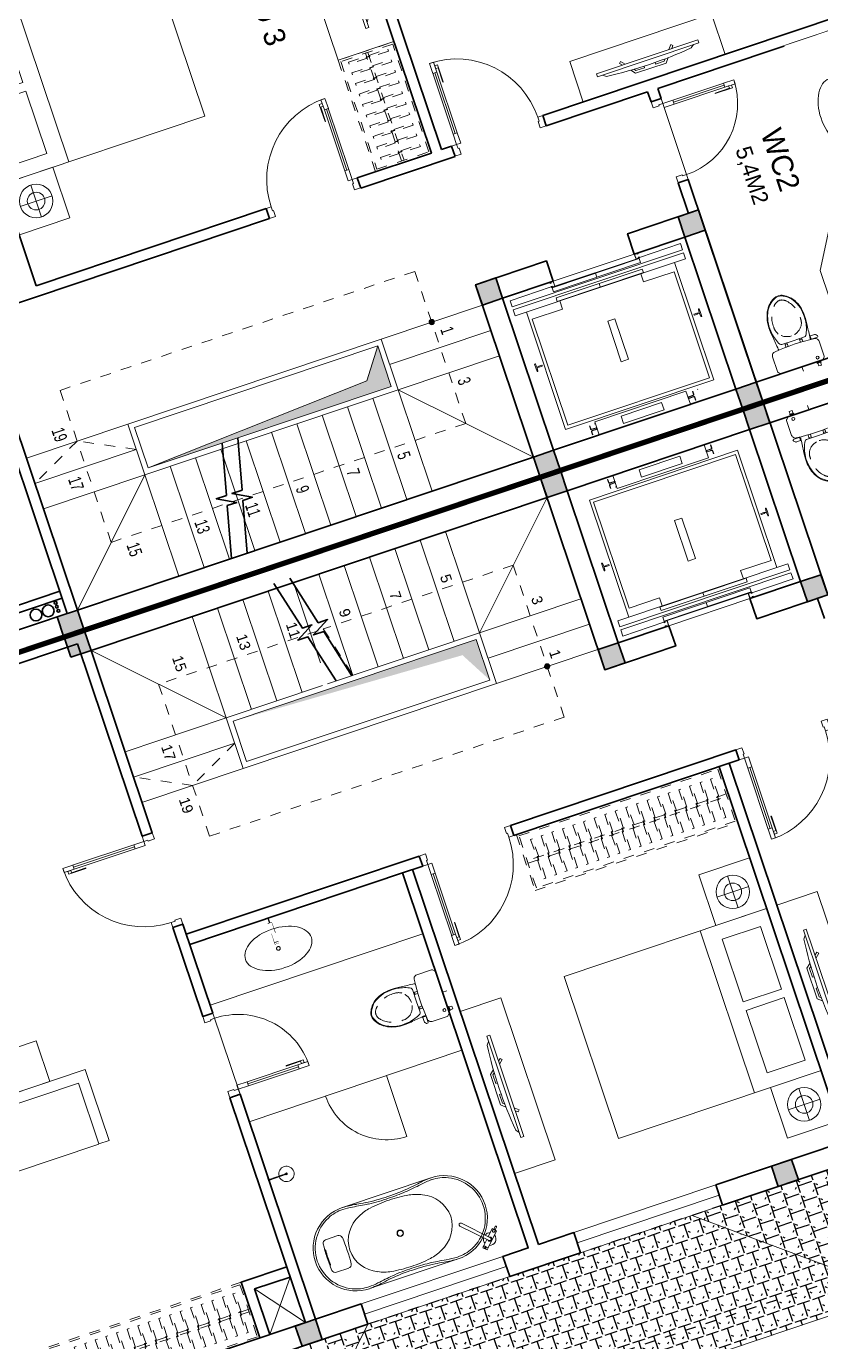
# Model space of a CAD drawing. Header units: metres. Extents: x 568332 to 569219, y 2065964 to 2066430.
# Drawn here: x 568486.09 to 568493.52, y 2066205.38 to 2066217.69 of the extents above; entities that cross this region are included whole.
import ezdxf

# ---------------------------------------------------------------- set-up
doc = ezdxf.new("R2010")
doc.units = ezdxf.units.M
for name, pattern in [('$AUDIT_BAD_LTYPE2', [0]), ('CENTER', [2, 1.25, -0.25, 0.25, -0.25]), ('HIDDEN', [0.375, 0.25, -0.125]), ('HIDDEN2', [0.1875, 0.125, -0.0625]), ('X-5M-G-MB PHONGNGU$0$HIDDEN2', [0.1875, 0.125, -0.0625]), ('xref-thap C (mb tang 32-2)$0$HIDDEN', [0.375, 0.25, -0.125])]:
    doc.linetypes.add(name, pattern=pattern)
doc.layers.get('0').update_dxf_attribs({"linetype": 'CONTINUOUS'})
doc.layers.get('DEFPOINTS').update_dxf_attribs({"linetype": 'CONTINUOUS'})
for name, color, linetype, lineweight in [('-CENTER', 143, 'CENTER', 13), ('-CONCRETE', 1, 'CONTINUOUS', 35), ('-DOOR', 137, 'CONTINUOUS', 9), ('-FURNITURE', 46, 'CONTINUOUS', 9), ('-HATCH', 8, 'CONTINUOUS', 5), ('-KH', 143, 'CONTINUOUS', 13), ('-LINE1', 7, 'CONTINUOUS', 18), ('-LINE2', 252, 'CONTINUOUS', 9), ('-TEXT', 7, 'CONTINUOUS', 15), ('-WALL', 4, 'CONTINUOUS', 35), ('TEXT25', 2, 'CONTINUOUS', 13)]:
    doc.layers.add(name, color=color, linetype=linetype, lineweight=lineweight)
doc.layers.add('-RANH GIOI LO DAT', color=12, linetype='CONTINUOUS')
doc.layers.add('13. NET HATCH', color=252, linetype='CONTINUOUS')
doc.styles.add('SVN_AVO_thuong', font='')
doc.styles.add('T1', font='', dxfattribs={"height": 200})
doc.styles.get('SVN_AVO_thuong').set_extended_font_data('SVN-Avo')
doc.styles.get('T1').set_extended_font_data('VNgeometric Light')

# ---------------------------------------------------------------- blocks, each defined once
blk = doc.blocks.new('*U250')
at = {"linetype": 'X-5M-G-MB PHONGNGU$0$HIDDEN2'}
for points in [[(0, 600), (0, 0), (1200, 0), (1200, 600)], [(1180, 580), (1180, 20), (20, 20), (20, 580)], [(1180, 287), (1180, 313), (20, 313), (20, 287)], [(114, 319), (109, 319), (109, 280), (114, 280)], [(228, 319), (223, 319), (223, 280), (228, 280)], [(342, 319), (337, 319), (337, 280), (342, 280)], [(456, 319), (451, 319), (451, 280), (456, 280)], [(570, 319), (565, 319), (565, 280), (570, 280)], [(684, 319), (679, 319), (679, 280), (684, 280)], [(798, 319), (793, 319), (793, 280), (798, 280)], [(912, 319), (907, 319), (907, 280), (912, 280)], [(1026, 319), (1021, 319), (1021, 280), (1026, 280)], [(1140, 319), (1135, 319), (1135, 280), (1140, 280)]]:
    blk.add_lwpolyline(points, close=True, dxfattribs=at)
for points in [[(122, 313), (122, 515), (100, 515), (100, 313)], [(236, 313), (236, 515), (214, 515), (214, 313)], [(350, 313), (350, 515), (328, 515), (328, 313)], [(464, 313), (464, 515), (442, 515), (442, 313)], [(578, 313), (578, 515), (556, 515), (556, 313)], [(692, 313), (692, 515), (670, 515), (670, 313)], [(806, 313), (806, 515), (784, 515), (784, 313)], [(920, 313), (920, 515), (898, 515), (898, 313)], [(1034, 313), (1034, 515), (1012, 515), (1012, 313)], [(1148, 313), (1148, 515), (1126, 515), (1126, 313)], [(100, 287), (100, 92), (122, 92), (122, 287)], [(214, 287), (214, 92), (236, 92), (236, 287)], [(328, 287), (328, 92), (350, 92), (350, 287)], [(442, 287), (442, 92), (464, 92), (464, 287)], [(556, 287), (556, 92), (578, 92), (578, 287)], [(670, 287), (670, 92), (692, 92), (692, 287)], [(784, 287), (784, 92), (806, 92), (806, 287)], [(898, 287), (898, 92), (920, 92), (920, 287)], [(1012, 287), (1012, 92), (1034, 92), (1034, 287)], [(1126, 287), (1126, 92), (1148, 92), (1148, 287)]]:
    blk.add_lwpolyline(points, dxfattribs=at)
blk = doc.blocks.new('A$C18091ED7')
for p, q in [((0, -42), (0, 0)), ((146, -27), (179, -27)), ((146, -27), (146, -30)), ((146, -30), (166, -30)), ((153, -37), (146, -30)), ((152, 0), (152, -27)), ((152, 0), (179, 0)), ((153, -37), (166, -37)), ((153, -40), (153, -37)), ((153, -40), (178, -40)), ((153, -40), (178, -40)), ((153, -40), (153, -42)), ((185, -30), (166, -30)), ((178, -37), (166, -37)), ((185, -30), (178, -37)), ((178, -37), (178, -40)), ((178, -40), (178, -42)), ((179, 0), (179, -27)), ((179, -27), (185, -27)), ((185, -27), (185, -30)), ((-83, -267), (-83, -300)), ((-83, -278), (-83, -288)), ((-61, -290), (-83, -290)), ((-63, -265), (-81, -265)), ((-61, -267), (-61, -300)), ((61, -267), (61, -300)), ((61, -290), (83, -290)), ((63, -265), (81, -265)), ((83, -267), (83, -300)), ((83, -278), (83, -288)), ((165, -262), (165, -290)), ((168, -260), (228, -260)), ((168, -292), (207, -292)), ((231, -274), (231, -262))]:
    blk.add_line(p, q)
for points in [[(230, -219, -0.137407), (225, -235), (222, -241, -0.236081), (198, -255, -0.051961), (-198, -255, -0.236081), (-222, -241), (-225, -235, -0.137407), (-230, -219), (-230, -72, -0.198912), (-226, -63), (-209, -46, -0.198912), (-200, -42), (0, -42), (200, -42, -0.198912), (209, -46), (226, -63, -0.198912), (230, -72)], [(144, -619, -0.212405), (26, -734, -0.027685), (-1, -739, -0.022279), (-26, -734, -0.212405), (-144, -619, -0.142796), (-167, -428, -0.093005), (-128, -309, -0.256439), (-111, -300), (0, -300), (111, -300, -0.256439), (128, -309, -0.093005), (167, -428, -0.142796)]]:
    blk.add_lwpolyline(points, format="xyb", close=True)
at = {"linetype": 'xref-thap C (mb tang 32-2)$0$HIDDEN', "ltscale": 100}
blk.add_lwpolyline([(61, -669, -0.199031), (0, -699, -0.199031), (-61, -669, -0.218924), (-132, -478, -0.153791), (-112, -404, -0.236701), (0, -348, -0.236701), (112, -404, -0.153791), (132, -478, -0.218924)], format="xyb", close=True, dxfattribs=at)
blk.add_circle((166, -78), 13.9)
for centre, radius, start, end in [((-81, -267), 1.98, 90, 180), ((-63, -267), 1.98, 0, 90), ((63, -267), 1.98, 90, 180), ((81, -267), 1.98, 0, 90), ((168, -262), 2.47, 90, 180), ((168, -290), 2.47, 180, 270), ((207, -277), 15.5, 270, 306.4659), ((168, -225), 80.1, 306.4659, 320.3123), ((228, -274), 2.47, 320.3123, 0)]:
    blk.add_arc(centre, radius, start, end)
for points in [[(-156, -259), (-157, -267), (-164, -328), (-169, -385), (-184, -528), (-136, -679), (-50, -735), (-20, -741), (0, -744)], [(156, -259), (157, -267), (164, -328), (169, -385), (184, -528), (136, -679), (50, -735), (20, -741), (0, -744)]]:
    blk.add_open_spline(points, degree=3, knots=[130.613938, 130.613938, 130.613938, 130.613938, 152.852109, 311.129351, 417.703951, 561.383393, 697.692632, 710.812262, 710.812262, 710.812262, 710.812262])
blk = doc.blocks.new('Sink_Cicle')
blk.add_lwpolyline([(17, -50), (-17, -50), (-18, -252), (17, -252)], close=True)
blk.add_circle((0, -300), 17.5)
at = {"layer": 'DEFPOINTS'}
blk.add_line((0, -100), (0, 0), dxfattribs=at)
blk.add_wipeout([(17, -50), (-17, -50), (-18, -252), (17, -252)])
at = {"layer": '-FURNITURE', "linetype": 'Continuous'}
blk.add_ellipse((0, -300), major_axis=(-325, 0), ratio=0.584615, dxfattribs=at)
blk.add_line((-18, -237), (17, -237))
blk = doc.blocks.new('*U18')
at = {"linetype": '$AUDIT_BAD_LTYPE2'}
for p, q in [((70, 100), (70, 600)), ((90, 600), (90, 100))]:
    blk.add_line(p, q, dxfattribs=at)
for points in [[(50, 600), (90, 600), (90, 700), (50, 700), (50, 600)], [(50, 603), (50, 100)], [(50, 100), (90, 100), (90, 0), (50, 0), (50, 100)]]:
    blk.add_lwpolyline(points)
for points in [[(118, 495), (118, 664), (90, 664), (90, 636), (113, 636), (113, 495)], [(0, 0), (50, 0), (50, -40), (60, -40), (60, -100), (0, -100)], [(800, 0), (750, 0), (750, -40), (740, -40), (740, -100), (800, -100)]]:
    blk.add_lwpolyline(points, close=True)
at = {"linetype": '$AUDIT_BAD_LTYPE2', "ltscale": 0.3}
blk.add_arc((50, 0), 700, 0, 90, dxfattribs=at)
blk = doc.blocks.new('X-5M-DH-2-CORE$0$A$C75E80C28')
at = {"layer": '-LINE2', "linetype": 'Continuous', "ltscale": 2}
for p, q in [((-557, -112), (-560, -112)), ((-510, -22), (-510, -51)), ((-507, -22), (-510, -22)), ((-510, -109), (-510, -79)), ((-507, -22), (-507, -51)), ((-507, -109), (-507, -79)), ((-456, -57), (-501, -57)), ((-456, -60), (-501, -60)), ((-456, -70), (-501, -70)), ((-456, -73), (-501, -73)), ((-453, -63), (-453, -67)), ((-450, -63), (-450, -67)), ((450, -63), (450, -67)), ((453, -63), (453, -67)), ((456, -57), (501, -57)), ((456, -60), (501, -60)), ((456, -70), (501, -70)), ((456, -73), (501, -73)), ((457, -112), (460, -112)), ((507, -22), (510, -22)), ((507, -22), (507, -51)), ((507, -109), (507, -79)), ((510, -22), (510, -51)), ((510, -109), (510, -79)), ((-731, -149), (731, -149)), ((-731, -1305), (-731, -149)), ((-700, -179), (700, -179)), ((-700, -1225), (-700, -179)), ((700, -1225), (700, -179)), ((731, -1305), (731, -149)), ((-700, -1225), (-400, -1225)), ((-400, -1305), (-400, -1225)), ((700, -1225), (400, -1225)), ((400, -1305), (400, -1225)), ((840, -1305), (-840, -1305)), ((-840, -1365), (-840, -1305)), ((425, -1309), (-425, -1309)), ((-425, -1343), (-425, -1309)), ((425, -1343), (-425, -1343)), ((0, -1309), (0, -1343)), ((425, -1343), (425, -1309)), ((840, -1365), (840, -1305)), ((840, -1365), (-840, -1365)), ((840, -1395), (-840, -1395)), ((-840, -1395), (-840, -1455)), ((-840, -1455), (-435, -1455)), ((-435, -1450), (-435, -1460)), ((-435, -1450), (-400, -1450)), ((-435, -1460), (-425, -1460)), ((-433, -1452), (-433, -1458)), ((-433, -1452), (-402, -1452)), ((-433, -1458), (-425, -1458)), ((430, -1406), (-430, -1406)), ((-430, -1406), (-430, -1446)), ((430, -1446), (-430, -1446)), ((-425, -1458), (-425, -1460)), ((-402, -1452), (-402, -1498)), ((400, -1450), (-400, -1450)), ((-400, -1450), (-400, -1500)), ((0, -1406), (0, -1446)), ((400, -1450), (400, -1500)), ((435, -1450), (400, -1450)), ((402, -1452), (402, -1498)), ((433, -1452), (402, -1452)), ((433, -1458), (425, -1458)), ((425, -1458), (425, -1460)), ((435, -1460), (425, -1460)), ((430, -1406), (430, -1446)), ((433, -1452), (433, -1458)), ((435, -1450), (435, -1460)), ((840, -1455), (435, -1455)), ((840, -1395), (840, -1455)), ((-435, -1490), (-435, -1500)), ((-435, -1490), (-425, -1490)), ((-435, -1500), (-400, -1500)), ((-433, -1492), (-433, -1498)), ((-433, -1492), (-425, -1492)), ((-433, -1498), (-402, -1498)), ((-425, -1490), (-425, -1492)), ((435, -1500), (400, -1500)), ((433, -1498), (402, -1498)), ((425, -1490), (425, -1492)), ((435, -1490), (425, -1490)), ((433, -1492), (425, -1492)), ((433, -1492), (433, -1498)), ((435, -1490), (435, -1500))]:
    blk.add_line(p, q, dxfattribs=at)
for points in [[(-450, 0), (-450, -130), (450, -130), (450, 0)], [(-200, -29), (200, -29), (200, -101), (-200, -101)], [(-36, -584), (36, -584), (36, -984), (-36, -984)]]:
    blk.add_lwpolyline(points, close=True, dxfattribs=at)
for points in [[(-780, -789), (-751, -789, 0.414214), (-750, -788), (-750, -784), (-750, -780, 0.414214), (-751, -779), (-780, -779, -0.256978), (-784, -782), (-798, -782, -0.414214), (-801, -779), (-804, -749, 0.414214), (-807, -746), (-812, -746), (-812, -784), (-812, -821), (-807, -821, 0.414214), (-804, -818), (-801, -789, -0.414214), (-798, -786), (-784, -786, -0.256978), (-780, -789)], [(780, -789), (751, -789, -0.414214), (750, -788), (750, -784), (750, -780, -0.414214), (751, -779), (780, -779, 0.256978), (784, -782), (798, -782, 0.414214), (801, -779), (804, -749, -0.414214), (807, -746), (812, -746), (812, -784), (812, -821), (807, -821, -0.414214), (804, -818), (801, -789, 0.414214), (798, -786), (784, -786, 0.256978), (780, -789)]]:
    blk.add_lwpolyline(points, format="xyb", dxfattribs=at)
for centre, radius, start, end in [((-501, -51), 9.4, 180, 270), ((-501, -79), 9.4, 90, 180), ((-501, -51), 6.2, 180, 270), ((-501, -79), 6.2, 90, 180), ((-456, -63), 6.2, 0, 90), ((-456, -63), 3, 0, 90), ((-456, -67), 6.2, 270, 0), ((-456, -67), 3, 270, 0), ((456, -63), 6.2, 90, 180), ((456, -67), 6.2, 180, 270), ((456, -63), 3, 90, 180), ((456, -67), 3, 180, 270), ((501, -51), 6.2, 270, 0), ((501, -51), 9.4, 270, 0), ((501, -79), 9.4, 0, 90), ((501, -79), 6.2, 0, 90)]:
    blk.add_arc(centre, radius, start, end, dxfattribs=at)
blk = doc.blocks.new('A$C5C575821')
at = {"layer": '-CONCRETE'}
h = blk.add_hatch(color=256, dxfattribs=at)
h.dxf.hatch_style = 1
h.paths.add_polyline_path([(0, 200), (0, 0), (200, 0), (200, 200)])
blk.add_lwpolyline([(0, 0), (200, 0), (200, 200), (0, 200)], close=True, dxfattribs=at)
blk = doc.blocks.new('A$C3F71457E')
at = {"layer": '-CONCRETE'}
blk.add_lwpolyline([(0, -100), (0, 400), (-1500, 400), (-1500, -1400), (0, -1400), (0, -900), (200, -900), (200, -1600), (-1700, -1600), (-1700, 600), (200, 600), (200, -100), (0, -100)], dxfattribs=at)
at = {"layer": '-LINE1'}
blk.add_line((0, -900), (0, -100), dxfattribs=at)
at = {"layer": '-WALL'}
for p in [(-1700, 400), (0, 400), (-1700, -1600), (0, -1600)]:
    blk.add_blockref('A$C5C575821', p, dxfattribs=at)
at = {"color": 2, "rotation": 90}
blk.add_blockref('X-5M-DH-2-CORE$0$A$C75E80C28', (-1500, -500), dxfattribs=at)
blk = doc.blocks.new('*U149')
at = {"linetype": '$AUDIT_BAD_LTYPE2'}
for p, q in [((70, 100), (70, 700)), ((90, 700), (90, 100))]:
    blk.add_line(p, q, dxfattribs=at)
for points in [[(50, 700), (90, 700), (90, 800), (50, 800), (50, 700)], [(50, 703), (50, 100)], [(50, 100), (90, 100), (90, 0), (50, 0), (50, 100)]]:
    blk.add_lwpolyline(points)
for points in [[(118, 595), (118, 764), (90, 764), (90, 736), (113, 736), (113, 595)], [(0, 0), (50, 0), (50, -40), (60, -40), (60, -100), (0, -100)], [(900, 0), (850, 0), (850, -40), (840, -40), (840, -100), (900, -100)]]:
    blk.add_lwpolyline(points, close=True)
at = {"linetype": '$AUDIT_BAD_LTYPE2', "ltscale": 0.3}
blk.add_arc((50, 0), 800, 0, 90, dxfattribs=at)
blk = doc.blocks.new('XR.MB.LM123$0$tvi 1')
blk.add_lwpolyline([(29, 0), (29, -1000), (0, -1000), (0, 0)], close=True)
for points in [[(29, -50), (52, -81)], [(-24, -236), (-39, -252)], [(0, -256), (-24, -236)], [(0, -285), (-39, -252)], [(70, -315), (111, -350), (111, -650), (70, -685)], [(89, -446), (89, -360), (71, -345)], [(89, -446), (73, -446)], [(89, -554), (89, -640), (71, -655)], [(89, -554), (73, -554)], [(0, -715), (-39, -748)], [(-24, -764), (-39, -748)], [(0, -744), (-24, -764)], [(29, -950), (52, -919)]]:
    blk.add_lwpolyline(points)
blk.add_arc((-4025, -500), 4099, 354.1311, 5.8689)
blk = doc.blocks.new('G1600')
for p, q in [((137477, -212827), (139077, -212827)), ((137228, -213392), (137228, -213077)), ((139326, -213392), (139326, -213077)), ((137385, -213234), (137070, -213234)), ((139169, -213234), (139484, -213234))]:
    blk.add_line(p, q)
blk.add_lwpolyline([(137477, -213484), (137477, -211484), (139077, -211484), (139077, -213484), (137477, -213484)])
for points in [[(136977, -213484), (136977, -212984), (137477, -212984), (137477, -213484)], [(137617, -213375), (137617, -212999), (138235, -212999), (138235, -213375)], [(138937, -213375), (138937, -212999), (138320, -212999), (138320, -213375)], [(139577, -213484), (139577, -212984), (139077, -212984), (139077, -213484)]]:
    blk.add_lwpolyline(points, close=True)
for centre, radius in [((137228, -213234), 157), ((137228, -213234), 82.4), ((139326, -213234), 157), ((139326, -213234), 82.4)]:
    blk.add_circle(centre, radius)
blk = doc.blocks.new('M27-T3')
at = {"layer": '-HATCH', "true_color": 0x8c8896}
h = blk.add_hatch(color=252, dxfattribs=at)
h.dxf.hatch_style = 1
edge = h.paths.add_edge_path()
edge.add_arc((204005, -690672), 24.6, 0, 360)
h = blk.add_hatch(color=252, dxfattribs=at)
h.dxf.hatch_style = 1
h.paths.add_polyline_path([(204055, -691222), (204455, -691222), (204455, -693622), (204334, -691424)])
at = {"layer": '-CONCRETE'}
for centre, radius in [((205376, -694844, 0), 13), ((205414, -694844, 0), 13), ((205456, -694844, 0), 13), ((205425, -694934, 0), 55), ((205425, -695055, 0), 55)]:
    blk.add_circle(centre, radius, dxfattribs=at)
at = {"layer": '-FURNITURE'}
blk.add_lwpolyline([(204705, -687071), (205505, -687071), (205505, -686121), (204105, -686121), (204105, -686716)], dxfattribs=at)
for points in [[(202505, -688672), (202105, -688672), (202105, -687272), (202505, -687272)], [(201405, -690172), (201405, -690722), (200005, -690722), (200005, -690172)]]:
    blk.add_lwpolyline(points, close=True, dxfattribs=at)
at = {"layer": '-HATCH'}
blk.add_lwpolyline([(204055, -691222), (204455, -691222), (204455, -693622), (204334, -691424), (204055, -691222)], dxfattribs=at)
at = {"layer": '-KH', "linetype": 'HIDDEN2', "ltscale": 5}
blk.add_lwpolyline([(203505, -694172), (205005, -694172), (205005, -690672), (203505, -690672)], close=True, dxfattribs=at)
blk.add_lwpolyline([(204255, -693672), (204005, -694172), (204255, -694672)], dxfattribs=at)
at = {"layer": '-KH'}
blk.add_circle((204005, -690672), 24.6, dxfattribs=at)
at = {"layer": '-LINE1'}
for p, q in [((204005, -690172), (204005, -691172)), ((204255, -690172), (204255, -691172)), ((204505, -690172), (204505, -694672)), ((204505, -691172), (205505, -690172)), ((204005, -691172), (205505, -691172)), ((204505, -691422), (205505, -691422)), ((204505, -691672), (205505, -691672)), ((204505, -691922), (205505, -691922)), ((204505, -692172), (205505, -692172)), ((204505, -692422), (205505, -692422)), ((204505, -692672), (205505, -692672)), ((204505, -692922), (205505, -692922)), ((204505, -693172), (205505, -693172)), ((204505, -693422), (205505, -693422)), ((204005, -693672), (204005, -694672)), ((204005, -693672), (205505, -693672)), ((204255, -693672), (204255, -694672)), ((204505, -693672), (205505, -694672))]:
    blk.add_line(p, q, dxfattribs=at)
for points in [[(204005, -693672), (204505, -693672), (204505, -691172), (204005, -691172)], [(204055, -693622), (204455, -693622), (204455, -691222), (204055, -691222)]]:
    blk.add_lwpolyline(points, close=True, dxfattribs=at)
at = {"layer": '-LINE2'}
blk.add_line((202705, -687971), (203505, -687971), dxfattribs=at)
at = {"layer": '-RANH GIOI LO DAT', "linetype": 'HIDDEN', "ltscale": 10, "const_width": 50}
blk.add_lwpolyline([(196705, -683921), (196705, -701917), (205705, -702342), (205705, -683921)], close=True, dxfattribs=at)
at = {"layer": '-WALL'}
for p, q in [((205705, -685921), (205705, -699606)), ((202505, -686121), (202505, -689072)), ((202605, -686121), (202605, -687971)), ((205505, -686121), (205505, -687971)), ((202705, -687971), (202605, -687971)), ((202705, -687971), (202705, -688071)), ((203505, -687971), (203505, -688071)), ((205505, -687971), (203505, -687971)), ((202605, -688071), (202605, -689072)), ((202705, -688071), (202605, -688071)), ((203805, -688071), (203505, -688071)), ((202605, -689072), (202504, -689072)), ((202605, -689972), (202504, -689972)), ((202505, -689972), (202505, -690072)), ((202605, -689972), (202605, -690903)), ((202505, -690072), (198905, -690072)), ((202505, -690172), (198905, -690172)), ((202505, -690172), (202505, -690903)), ((205505, -690172), (205505, -694672)), ((202605, -690903), (202505, -690903)), ((202605, -691803), (202505, -691803)), ((202505, -691803), (202505, -694072)), ((202605, -691803), (202605, -694672)), ((198905, -694072), (202505, -694072)), ((203605, -694672), (205505, -694672)), ((203755, -694772), (205505, -694772)), ((205285, -695722), (205285, -694772)), ((205355, -695652), (205355, -694772)), ((205505, -694772), (205505, -699606))]:
    blk.add_line(p, q, dxfattribs=at)
for points in [[(204455, -692735), (204931, -692854), (204931, -692955), (205025, -692784), (205025, -692877), (205505, -692997)], [(204455, -692890), (204931, -693009), (204931, -693110), (205025, -692939), (205025, -693032), (205505, -693152)]]:
    blk.add_lwpolyline(points, dxfattribs=at)
at = {"layer": '-DOOR'}
blk.add_blockref('*U18', (202705, -687971), dxfattribs=at)
at = {"layer": '-DOOR', "rotation": 90.00000000000001}
blk.add_blockref('*U149', (202504, -689972), dxfattribs=at)
at = {"layer": '-DOOR', "xscale": -1, "rotation": 90}
blk.add_blockref('*U149', (202504, -690903), dxfattribs=at)
at = {"layer": '-FURNITURE', "xscale": -1, "rotation": 269.9963422654919}
blk.add_blockref('A$C18091ED7', (205547, -687521), dxfattribs=at)
at = {"layer": '-FURNITURE', "extrusion": (0, 0, -1)}
for p, rotation in [((-202294, -688472), 179.9963102775916), ((-201205, -690383), 89.99631027759172)]:
    blk.add_blockref('XR.MB.LM123$0$tvi 1', p, dxfattribs=dict(at, rotation=rotation))
at = {"layer": '-FURNITURE', "extrusion": (0, 0, -1), "xscale": 0.916666666665974, "yscale": 0.916666666665974, "zscale": -0.916666666665974}
blk.add_blockref('*U250', (-202505, -690722), dxfattribs=at)
at = {"layer": '-FURNITURE'}
blk.add_blockref('G1600', (62428, -480587), dxfattribs=at)
at = {"layer": '-WALL', "rotation": 180}
blk.add_blockref('A$C3F71457E', (204005, -689572), dxfattribs=at)
at = {"layer": '-WALL'}
for p in [(205505, -690172), (205505, -694872)]:
    blk.add_blockref('A$C5C575821', p, dxfattribs=at)
at = {"layer": 'DEFPOINTS', "style": 'T1', "width": 0.7}
for s, p in [('1', (204094, -690619)), ('3', (204594, -690619)), ('5', (205074, -691375)), ('7', (205074, -691875)), ('9', (205074, -692375)), ('11', (205074, -692875)), ('13', (205074, -693375)), ('15', (205074, -694045)), ('19', (203833, -694369)), ('17', (204316, -694367))]:
    blk.add_text(s, height=120, rotation=360, dxfattribs=at).set_placement(p)
at = {"layer": 'TEXT25'}
for s, height, style, p in [('WC2', 200, 'SVN_AVO_thuong', (203307, -687193)), ('5,4M2', 150, 'T1', (203379, -687466)), ('P. NGỦ 3', 200, 'SVN_AVO_thuong', (199939, -691317))]:
    blk.add_text(s, height=height, rotation=360, dxfattribs=dict(at, style=style)).set_placement(p)
blk.add_wipeout([(204105, -686121), (202605, -686121), (202605, -686721), (204105, -686716)]).dxf.layer = '-FURNITURE'
at = {"layer": '-FURNITURE'}
blk.add_lwpolyline([(204105, -686716), (204705, -687071)], dxfattribs=at)
at = {"layer": '-FURNITURE', "xscale": -1, "rotation": 359.9963422654919}
blk.add_blockref('Sink_Cicle', (203355, -686121), dxfattribs=at)
blk = doc.blocks.new('A$C8a974c9c')
for p, q in [((1750, 2957), (1750, 2643)), ((1593, 2800), (1908, 2800)), ((1343, 2500), (1343, 700)), ((1750, 243), (1750, 557)), ((1593, 400), (1908, 400))]:
    blk.add_line(p, q)
for points in [[(2000, 3100), (1500, 3100), (1500, 2500), (2000, 2500)], [(1891, 2360), (1514, 2360), (1514, 1643), (1891, 1643)], [(1891, 840), (1514, 840), (1514, 1558), (1891, 1558)], [(2000, 100), (1500, 100), (1500, 700), (2000, 700)]]:
    blk.add_lwpolyline(points, close=True)
blk.add_lwpolyline([(2000, 2500), (0, 2500), (0, 700), (2000, 700), (2000, 2500)])
for centre, radius in [((1750, 2800), 157), ((1750, 2800), 82.4), ((1750, 400), 157), ((1750, 400), 82.4)]:
    blk.add_circle(centre, radius)
blk = doc.blocks.new('A$C4D045CFB')
at = {"layer": '13. NET HATCH'}
h = blk.add_hatch(dxfattribs=at)
h.set_pattern_fill('MAIGO-12', color=256, scale=300, angle=180)
h.set_pattern_definition([(180, (-90, 1e-14), (-75, -150), [120, -30, 120, -30]), (270, (-75, -15), (75, -150), [135, -165]), (225, (-60, 7e-15), (-75, -150), [21.2132, -403.051]), (315, (-90, 1e-14), (75, -150), [21.2132, -403.051])])
h.paths.add_polyline_path([(1300, 6100), (1300, 5215), (1300, 5230), (1300, 4500), (0, 6100)])
h = blk.add_hatch(dxfattribs=at)
h.set_pattern_fill('MAIGO-12', color=256, scale=300, angle=270)
h.set_pattern_definition([(270, (-2e-14, -90), (150, -75), [120, -30, 120, -30]), (0, (15, -75), (150, 75), [135, -165]), (315, (-1e-14, -60), (150, -75), [21.2132, -403.051]), (45, (-2e-14, -90), (150, 75), [21.2132, -403.051])])
h.paths.add_polyline_path([(0, 6100), (1300, 4500), (1300, 1300), (0, 0)])
h = blk.add_hatch(dxfattribs=at)
h.set_pattern_fill('MAIGO-12', color=256, scale=300)
h.set_pattern_definition([(0, (90, 0), (75, 150), [120, -30, 120, -30]), (90, (75, 15), (-75, 150), [135, -165]), (45, (60, 0), (75, 150), [21.213, -403.051]), (135, (90, 0), (-75, 150), [21.213, -403.051])])
h.paths.add_polyline_path([(1300, 1300), (1300, 0), (0, 0)])
at = {"layer": '-LINE1'}
for p, q in [((0, 0), (0, 6100)), ((0, 6100), (1300, 6100)), ((0, 6100), (1300, 4500)), ((0, 0), (1300, 1300)), ((1300, 0), (0, 0))]:
    blk.add_line(p, q, dxfattribs=at)
at = {"layer": 'DEFPOINTS', "linetype": 'HIDDEN', "ltscale": 5}
blk.add_lwpolyline([(1300, 300), (300, 300), (300, 5800), (1300, 5800)], close=True, dxfattribs=at)
blk = doc.blocks.new('*U168')
at = {"linetype": 'X-5M-G-MB PHONGNGU$0$HIDDEN2'}
for points in [[(0, 600), (0, 0), (2182, 0), (2182, 600)], [(2162, 580), (2162, 20), (20, 20), (20, 580)], [(2162, 287), (2162, 313), (20, 313), (20, 287)], [(114, 319), (109, 319), (109, 280), (114, 280)], [(228, 319), (223, 319), (223, 280), (228, 280)], [(342, 319), (337, 319), (337, 280), (342, 280)], [(456, 319), (451, 319), (451, 280), (456, 280)], [(570, 319), (565, 319), (565, 280), (570, 280)], [(684, 319), (679, 319), (679, 280), (684, 280)], [(798, 319), (793, 319), (793, 280), (798, 280)], [(912, 319), (907, 319), (907, 280), (912, 280)], [(1026, 319), (1021, 319), (1021, 280), (1026, 280)], [(1140, 319), (1135, 319), (1135, 280), (1140, 280)], [(1254, 319), (1249, 319), (1249, 280), (1254, 280)], [(1368, 319), (1363, 319), (1363, 280), (1368, 280)], [(1482, 319), (1477, 319), (1477, 280), (1482, 280)], [(1596, 319), (1591, 319), (1591, 280), (1596, 280)], [(1710, 319), (1705, 319), (1705, 280), (1710, 280)], [(1824, 319), (1819, 319), (1819, 280), (1824, 280)], [(1938, 319), (1933, 319), (1933, 280), (1938, 280)], [(2052, 319), (2047, 319), (2047, 280), (2052, 280)]]:
    blk.add_lwpolyline(points, close=True, dxfattribs=at)
for points in [[(122, 313), (122, 515), (100, 515), (100, 313)], [(236, 313), (236, 515), (214, 515), (214, 313)], [(350, 313), (350, 515), (328, 515), (328, 313)], [(464, 313), (464, 515), (442, 515), (442, 313)], [(578, 313), (578, 515), (556, 515), (556, 313)], [(692, 313), (692, 515), (670, 515), (670, 313)], [(806, 313), (806, 515), (784, 515), (784, 313)], [(920, 313), (920, 515), (898, 515), (898, 313)], [(1034, 313), (1034, 515), (1012, 515), (1012, 313)], [(1148, 313), (1148, 515), (1126, 515), (1126, 313)], [(1262, 313), (1262, 515), (1240, 515), (1240, 313)], [(1376, 313), (1376, 515), (1354, 515), (1354, 313)], [(1490, 313), (1490, 515), (1468, 515), (1468, 313)], [(1604, 313), (1604, 515), (1582, 515), (1582, 313)], [(1718, 313), (1718, 515), (1696, 515), (1696, 313)], [(1832, 313), (1832, 515), (1810, 515), (1810, 313)], [(1946, 313), (1946, 515), (1924, 515), (1924, 313)], [(2060, 313), (2060, 515), (2038, 515), (2038, 313)], [(100, 287), (100, 92), (122, 92), (122, 287)], [(214, 287), (214, 92), (236, 92), (236, 287)], [(328, 287), (328, 92), (350, 92), (350, 287)], [(442, 287), (442, 92), (464, 92), (464, 287)], [(556, 287), (556, 92), (578, 92), (578, 287)], [(670, 287), (670, 92), (692, 92), (692, 287)], [(784, 287), (784, 92), (806, 92), (806, 287)], [(898, 287), (898, 92), (920, 92), (920, 287)], [(1012, 287), (1012, 92), (1034, 92), (1034, 287)], [(1126, 287), (1126, 92), (1148, 92), (1148, 287)], [(1240, 287), (1240, 92), (1262, 92), (1262, 287)], [(1354, 287), (1354, 92), (1376, 92), (1376, 287)], [(1468, 287), (1468, 92), (1490, 92), (1490, 287)], [(1582, 287), (1582, 92), (1604, 92), (1604, 287)], [(1696, 287), (1696, 92), (1718, 92), (1718, 287)], [(1810, 287), (1810, 92), (1832, 92), (1832, 287)], [(1924, 287), (1924, 92), (1946, 92), (1946, 287)], [(2038, 287), (2038, 92), (2060, 92), (2060, 287)]]:
    blk.add_lwpolyline(points, dxfattribs=at)
blk = doc.blocks.new('A$C52EE6B0C')
for p, q in [((-17.21, 15.73), (17.22, 15.73)), ((-17.21, -15.76), (17.25, -15.76))]:
    blk.add_line(p, q)
for radius in [1.2, 1.06]:
    blk.add_circle((0, -0.01), radius)
for centre, radius, start, end in [((-17.24, -0.01), 15.75, 90, 180.006), ((-17.26, 0.1), 14.92, 89.8926, 114.0143), ((-18.18, -21.57), 37.31, 80.3254, 88.5595), ((-17.86, -16.41), 31.44, 80.9553, 88.8517), ((3.49, 116.01), 102.69, 260.8064, 264.3565), ((10, 158.8), 145.24, 261.3218, 262.6566), ((-0.88, 77.07), 62.8, 262.9723, 270.8035), ((0.89, 77.07), 62.8, 269.1965, 277.0277), ((-18.44, 226.88), 214.55, 276.9922, 278.5968), ((-9.99, 158.8), 145.24, 277.3434, 278.6782), ((18.19, -21.57), 37.31, 91.4405, 99.6746), ((17.5, -11.01), 26.04, 90.5716, 98.5262), ((17.38, 0.65), 14.38, 65.524, 90.5716), ((17.25, -0.01), 15.75, 359.994, 90), ((-17.21, 0), 15.03, 114.0143, 180.0588), ((-7.45, -0.4), 12.19, 113.3669, 178.172), ((-5.42, -2.21), 14.69, 98.5198, 117.8513), ((-0.26, -36.68), 49.55, 89.6984, 98.5198), ((-0.44, 89.41), 75.84, 265.3361, 270.3355), ((0.58, 84.46), 70.9, 269.5363, 275.751), ((0.27, -36.68), 49.55, 81.4802, 90.3016), ((5.43, -2.21), 14.69, 62.1487, 81.4802), ((7.46, -0.4), 12.19, 1.828, 66.6331), ((17.03, -0.12), 15.22, 0.4019, 65.524), ((28.3, 2.77), 0.286, 160.8079, 185.6776), ((1.03, 0.06), 27.11, 359.8448, 5.6776), ((28.15, 2.82), 0.123, 123.4741, 160.8079), ((28.12, 2.87), 0.0732, 85.7912, 123.4741), ((28.11, 2.83), 0.109, 39.0943, 85.7912), ((27.99, 2.72), 0.275, 4.9413, 41.0024), ((1.84, 0.05), 26.56, 359.8607, 5.8154), ((-17.24, -0.02), 15.75, 179.994, 270), ((-17.21, -0.03), 15.03, 179.9411, 245.9857), ((-7.45, 0.37), 12.19, 181.828, 246.6331), ((7.46, 0.37), 12.19, 293.3669, 358.172), ((17.25, -0.02), 15.75, 270, 0.006), ((17.03, 0.09), 15.22, 294.476, 359.5981), ((1.03, -0.09), 27.11, 354.3224, 0.1552), ((28.3, -2.8), 0.286, 174.3224, 199.1921), ((28.15, -2.85), 0.123, 199.1921, 236.5259), ((28.12, -2.89), 0.0732, 236.5259, 274.2088), ((28.11, -2.86), 0.109, 274.2088, 320.9057), ((27.99, -2.75), 0.275, 318.9976, 355.0587), ((1.84, -0.08), 26.56, 354.1846, 0.1393), ((-17.26, -0.13), 14.92, 245.9857, 270.1074), ((3.49, -116.04), 102.69, 95.6435, 99.1936), ((-5.42, 2.18), 14.69, 242.1487, 261.4802), ((-0.88, -77.1), 62.8, 89.1965, 97.0277), ((-0.26, 36.65), 49.55, 261.4802, 270.3016), ((-0.44, -89.44), 75.84, 89.6645, 94.6639), ((0.27, 36.65), 49.55, 269.6984, 278.5198), ((0.58, -84.49), 70.9, 84.249, 90.4637), ((0.89, -77.1), 62.8, 82.9723, 90.8035), ((5.43, 2.18), 14.69, 278.5198, 297.8513), ((-18.44, -226.91), 214.55, 81.4032, 83.0078), ((17.38, -0.67), 14.38, 269.4284, 294.476), ((-18.18, 21.54), 37.31, 271.4405, 279.6746), ((-17.86, 16.38), 31.44, 271.1483, 279.0447), ((10, -158.82), 145.24, 97.3434, 98.6782), ((-9.99, -158.82), 145.24, 81.3218, 82.6566), ((18.19, 21.54), 37.31, 260.3254, 268.5595), ((17.5, 10.99), 26.04, 261.4738, 269.4284)]:
    blk.add_arc(centre, radius, start, end)
at = {"layer": 'DEFPOINTS'}
for tag, p in [('MODELNUMBER', (0, 0)), ('TRADENAME', (0, 0)), ('PRODUCT', (0, 0)), ('MATERIAL', (0, -0.01))]:
    blk.add_attdef(tag, p, '', height=0.001, dxfattribs=at)
blk = doc.blocks.new('A$C4D835AF5')
at = {"layer": '-FURNITURE', "ltscale": 8}
for p, q in [((-3.94, 0.33), (-3.94, 0.87)), ((-3.86, 0.31), (-3.92, 0.31)), ((3.15, 0.91), (-3.9, 0.91)), ((-3.55, 0.46), (-3.55, 0.49)), ((-3.34, 0.49), (-3.34, 0.46)), ((-0.59, 0), (-0.59, -12.09)), ((0.59, 0), (0.59, -12.09)), ((3.15, -0.91), (3.15, 0.91)), ((3.17, 0.9), (3.15, 0.9)), ((3.17, -0.9), (3.17, 0.9)), ((3.19, 0.91), (3.98, 0.91)), ((4, -0.89), (4, 0.89)), ((-3.94, -0.87), (-3.94, -0.33)), ((-3.86, -0.31), (-3.92, -0.31)), ((-0.59, -0.91), (-3.9, -0.91)), ((-3.7, -0.45), (-3.7, -0.42)), ((-3.63, -0.46), (-3.62, -0.45)), ((-3.59, -0.47), (-3.59, -0.46)), ((-3.52, -0.47), (-3.52, -0.47)), ((-3.48, -0.49), (-3.49, -0.47)), ((-3.41, -0.49), (-3.4, -0.47)), ((-3.37, -0.47), (-3.37, -0.47)), ((-3.3, -0.47), (-3.3, -0.46)), ((-3.26, -0.46), (-3.27, -0.45)), ((-3.19, -0.45), (-3.19, -0.42)), ((3.15, -0.91), (0.59, -0.91)), ((3.17, -0.9), (3.15, -0.9)), ((3.19, -0.91), (3.98, -0.91))]:
    blk.add_line(p, q, dxfattribs=at)
for radius in [0.311, 0.264]:
    blk.add_circle((3.58, 0), radius, dxfattribs=at)
for centre, radius, start, end in [((-5.16, 0), 0.25, 92.2606, 178.0931), ((-5.17, -0.01), 0.24, 175.3989, 267.6837), ((-5.41, -2528.91), 2529.16, 89.96608, 89.99458), ((-3.9, 0.87), 0.0394, 90, 180), ((-3.92, 0.33), 0.0197, 180, 270), ((-3.44, -0.18), 0.68, 90.0156, 98.8981), ((-3.45, -0.18), 0.68, 81.1019, 89.9843), ((0, 0), 2.36, 22.5403, 157.4597), ((0, 0), 0.787, 318.5904, 221.4096), ((0, 0), 0.591, 0, 180), ((3.19, 0.89), 0.0197, 90, 180), ((3.98, 0.89), 0.0197, 0, 90), ((-4.56, 275.44), 275.69, 269.8714, 270.1344), ((-3.92, -0.33), 0.0197, 90, 180), ((-3.9, -0.87), 0.0394, 180, 270), ((-3.69, -0.45), 0.0116, 184.9731, 258.0341), ((-3.65, -0.25), 0.212, 257.2816, 272.5837), ((-3.64, -0.45), 0.0113, 272.4657, 345.4476), ((-3.58, -0.47), 0.0111, 186.415, 247.4427), ((-3.54, -0.29), 0.191, 257.5175, 274.7853), ((-3.53, -0.47), 0.013, 270.8628, 343.9334), ((-3.47, -0.49), 0.0123, 192.379, 260.1423), ((-3.45, -0.3), 0.207, 262.2006, 277.9341), ((-3.42, -0.49), 0.0113, 277.3078, 350.62), ((-3.36, -0.47), 0.012, 194.1286, 259.0417), ((-3.34, -0.27), 0.209, 264.2063, 279.0284), ((-3.31, -0.47), 0.013, 269.1876, 350.2219), ((-3.25, -0.45), 0.0111, 194.1922, 261.8514), ((-3.24, -0.24), 0.225, 267.1756, 281.6728), ((-3.2, -0.45), 0.0128, 280.6032, 352.1474), ((0, 0), 2.36, 202.5403, 255.4906), ((0, 0), 2.36, 284.5093, 337.4597), ((3.19, -0.89), 0.0197, 180, 270), ((3.98, -0.89), 0.0197, 270, 0), ((0, -12.09), 0.591, 180, 0)]:
    blk.add_arc(centre, radius, start, end, dxfattribs=at)
blk.add_ellipse((-3.44, 0), major_axis=(0.555, 0), ratio=0.849194, dxfattribs=at)
for tag, p in [('MODELNUMBER', (0, 0.01)), ('TRADENAME', (0, 0.01)), ('PRODUCT', (0, 0.01)), ('MATERIAL', (0, 0))]:
    blk.add_attdef(tag, p, '', height=0.001, dxfattribs=at)
blk = doc.blocks.new('A$C513779E1')
at = {"layer": '-FURNITURE', "ltscale": 5}
for p, q in [((-156, -560), (-156, -682)), ((164, -561), (164, -682))]:
    blk.add_line(p, q, dxfattribs=at)
for centre, radius, start, end in [((-121, -560), 34.2, 97.7975, 180.4786), ((-1, -2204), 1683, 85.3853, 94.2746), ((130, -561), 34.2, 359.5588, 82.2399), ((-122, -683), 34.2, 179.465, 262.1462), ((-1, 962), 1683, 265.7382, 274.6274), ((130, -682), 34.2, 277.7038, 0.3849)]:
    blk.add_arc(centre, radius, start, end, dxfattribs=at)
at = {"layer": '-FURNITURE', "ltscale": 8}
ref = blk.add_blockref('A$C4D835AF5', (-319, 776), dxfattribs=dict(at, xscale=-25.08682081009749, yscale=25.08682081009749, zscale=25.08682081009749, rotation=45))
ref.add_attrib('MODELNUMBER', 'K-T97328-4', (-319, 776), dxfattribs={"layer": 'DEFPOINTS', "height": 0.0251, "rotation": 225})
ref.add_attrib('TRADENAME', 'PURIST', (-319, 776), dxfattribs={"layer": 'DEFPOINTS', "height": 0.0251, "rotation": 225})
ref.add_attrib('PRODUCT', 'BATH FILLER', (-319, 776), dxfattribs={"layer": 'DEFPOINTS', "height": 0.0251, "rotation": 225})
ref.add_attrib('MATERIAL', 'PREMIUM MATERIALS', (-319, 776), dxfattribs={"layer": 'DEFPOINTS', "height": 0.0251, "rotation": 225})
at = {"layer": '-FURNITURE', "xscale": 25.39829667096628, "yscale": 25.39829667096628, "zscale": 25.39829667096628, "rotation": 270}
blk.add_blockref('A$C52EE6B0C', (0, 0), dxfattribs=at).add_auto_attribs({'MODELNUMBER': 'K-1800', 'TRADENAME': 'ABRAZO', 'PRODUCT': 'BATH', 'MATERIAL': 'LITHOCAST'})
blk = doc.blocks.new('A$Cbeb9f07c')
for points in [[(242, 68), (242, 75), (72, 76), (72, 68)], [(252, 58), (252, 86), (242, 86), (242, 58)]]:
    blk.add_lwpolyline(points, close=True)
for radius, start, end in [(72, 2.78, 357.1987), (8.35, 24.8249, 335.1538)]:
    blk.add_arc((72, 72), radius, start, end)
blk = doc.blocks.new('*U256')
at = {"linetype": 'X-5M-G-MB PHONGNGU$0$HIDDEN2'}
for points in [[(0, 600), (0, 0), (3181, 0), (3181, 600)], [(3161, 580), (3161, 20), (20, 20), (20, 580)], [(3161, 287), (3161, 313), (20, 313), (20, 287)], [(114, 319), (109, 319), (109, 280), (114, 280)], [(228, 319), (223, 319), (223, 280), (228, 280)], [(342, 319), (337, 319), (337, 280), (342, 280)], [(456, 319), (451, 319), (451, 280), (456, 280)], [(570, 319), (565, 319), (565, 280), (570, 280)], [(684, 319), (679, 319), (679, 280), (684, 280)], [(798, 319), (793, 319), (793, 280), (798, 280)], [(912, 319), (907, 319), (907, 280), (912, 280)], [(1026, 319), (1021, 319), (1021, 280), (1026, 280)], [(1140, 319), (1135, 319), (1135, 280), (1140, 280)], [(1254, 319), (1249, 319), (1249, 280), (1254, 280)], [(1368, 319), (1363, 319), (1363, 280), (1368, 280)], [(1482, 319), (1477, 319), (1477, 280), (1482, 280)], [(1596, 319), (1591, 319), (1591, 280), (1596, 280)], [(1710, 319), (1705, 319), (1705, 280), (1710, 280)], [(1824, 319), (1819, 319), (1819, 280), (1824, 280)], [(1938, 319), (1933, 319), (1933, 280), (1938, 280)], [(2052, 319), (2047, 319), (2047, 280), (2052, 280)], [(2166, 319), (2161, 319), (2161, 280), (2166, 280)], [(2280, 319), (2275, 319), (2275, 280), (2280, 280)], [(2394, 319), (2389, 319), (2389, 280), (2394, 280)], [(2508, 319), (2503, 319), (2503, 280), (2508, 280)], [(2622, 319), (2617, 319), (2617, 280), (2622, 280)], [(2736, 319), (2731, 319), (2731, 280), (2736, 280)], [(2850, 319), (2845, 319), (2845, 280), (2850, 280)], [(2964, 319), (2959, 319), (2959, 280), (2964, 280)], [(3078, 319), (3073, 319), (3073, 280), (3078, 280)]]:
    blk.add_lwpolyline(points, close=True, dxfattribs=at)
for points in [[(122, 313), (122, 515), (100, 515), (100, 313)], [(236, 313), (236, 515), (214, 515), (214, 313)], [(350, 313), (350, 515), (328, 515), (328, 313)], [(464, 313), (464, 515), (442, 515), (442, 313)], [(578, 313), (578, 515), (556, 515), (556, 313)], [(692, 313), (692, 515), (670, 515), (670, 313)], [(806, 313), (806, 515), (784, 515), (784, 313)], [(920, 313), (920, 515), (898, 515), (898, 313)], [(1034, 313), (1034, 515), (1012, 515), (1012, 313)], [(1148, 313), (1148, 515), (1126, 515), (1126, 313)], [(1262, 313), (1262, 515), (1240, 515), (1240, 313)], [(1376, 313), (1376, 515), (1354, 515), (1354, 313)], [(1490, 313), (1490, 515), (1468, 515), (1468, 313)], [(1604, 313), (1604, 515), (1582, 515), (1582, 313)], [(1718, 313), (1718, 515), (1696, 515), (1696, 313)], [(1832, 313), (1832, 515), (1810, 515), (1810, 313)], [(1946, 313), (1946, 515), (1924, 515), (1924, 313)], [(2060, 313), (2060, 515), (2038, 515), (2038, 313)], [(2174, 313), (2174, 515), (2152, 515), (2152, 313)], [(2288, 313), (2288, 515), (2266, 515), (2266, 313)], [(2402, 313), (2402, 515), (2380, 515), (2380, 313)], [(2516, 313), (2516, 515), (2494, 515), (2494, 313)], [(2630, 313), (2630, 515), (2608, 515), (2608, 313)], [(2744, 313), (2744, 515), (2722, 515), (2722, 313)], [(2858, 313), (2858, 515), (2836, 515), (2836, 313)], [(2972, 313), (2972, 515), (2950, 515), (2950, 313)], [(3086, 313), (3086, 515), (3064, 515), (3064, 313)], [(100, 287), (100, 92), (122, 92), (122, 287)], [(214, 287), (214, 92), (236, 92), (236, 287)], [(328, 287), (328, 92), (350, 92), (350, 287)], [(442, 287), (442, 92), (464, 92), (464, 287)], [(556, 287), (556, 92), (578, 92), (578, 287)], [(670, 287), (670, 92), (692, 92), (692, 287)], [(784, 287), (784, 92), (806, 92), (806, 287)], [(898, 287), (898, 92), (920, 92), (920, 287)], [(1012, 287), (1012, 92), (1034, 92), (1034, 287)], [(1126, 287), (1126, 92), (1148, 92), (1148, 287)], [(1240, 287), (1240, 92), (1262, 92), (1262, 287)], [(1354, 287), (1354, 92), (1376, 92), (1376, 287)], [(1468, 287), (1468, 92), (1490, 92), (1490, 287)], [(1582, 287), (1582, 92), (1604, 92), (1604, 287)], [(1696, 287), (1696, 92), (1718, 92), (1718, 287)], [(1810, 287), (1810, 92), (1832, 92), (1832, 287)], [(1924, 287), (1924, 92), (1946, 92), (1946, 287)], [(2038, 287), (2038, 92), (2060, 92), (2060, 287)], [(2152, 287), (2152, 92), (2174, 92), (2174, 287)], [(2266, 287), (2266, 92), (2288, 92), (2288, 287)], [(2380, 287), (2380, 92), (2402, 92), (2402, 287)], [(2494, 287), (2494, 92), (2516, 92), (2516, 287)], [(2608, 287), (2608, 92), (2630, 92), (2630, 287)], [(2722, 287), (2722, 92), (2744, 92), (2744, 287)], [(2836, 287), (2836, 92), (2858, 92), (2858, 287)], [(2950, 287), (2950, 92), (2972, 92), (2972, 287)], [(3064, 287), (3064, 92), (3086, 92), (3086, 287)]]:
    blk.add_lwpolyline(points, dxfattribs=at)
blk = doc.blocks.new('M28-T3')
at = {"layer": '-HATCH', "true_color": 0x8c8896}
h = blk.add_hatch(color=252, dxfattribs=at)
h.dxf.hatch_style = 1
edge = h.paths.add_edge_path()
edge.add_arc((196097, -758356), 24.6, 0, 360)
h = blk.add_hatch(color=252, dxfattribs=at)
h.dxf.hatch_style = 1
h.paths.add_polyline_path([(196047, -758906), (195648, -758906), (195648, -761306), (195745, -759074)])
at = {"layer": '-DOOR'}
for points in [[(201398, -758405), (201198, -758405), (201198, -759805), (201398, -759805)], [(201398, -761905), (201198, -761905), (201198, -760505), (201398, -760505)]]:
    blk.add_lwpolyline(points, close=True, dxfattribs=at)
for points in [[(201298, -759805), (201298, -758405)], [(201298, -760505), (201298, -761905)]]:
    blk.add_lwpolyline(points, dxfattribs=at)
at = {"layer": '-FURNITURE'}
for p, q in [((199248, -760255), (199248, -762355)), ((198298, -763655), (198998, -763655)), ((198298, -763655), (198298, -765955)), ((198998, -763755), (198998, -763655)), ((198398, -763755), (198998, -763755)), ((198398, -765855), (198398, -763755))]:
    blk.add_line(p, q, dxfattribs=at)
for points in [[(198898, -756630), (200498, -756630), (200498, -757030), (198898, -757030)], [(198898, -759755), (200498, -759755), (200498, -760155), (198898, -760155)], [(197498, -760255), (197498, -762355), (198098, -762355), (198098, -760255)], [(197898, -764005), (197898, -765605), (198298, -765605), (198298, -764005)]]:
    blk.add_lwpolyline(points, close=True, dxfattribs=at)
for points in [[(199248, -761001), (199848, -761001)], [(200748, -762455), (201198, -762805)], [(201198, -762455), (200748, -762805)], [(199001, -763755), (198998, -765855)]]:
    blk.add_lwpolyline(points, dxfattribs=at)
blk.add_arc((199248, -761001), 600, 270, 0, dxfattribs=at)
at = {"layer": '-HATCH'}
blk.add_line((198178, -762355), (198978, -762355), dxfattribs=at)
at = {"layer": '-KH', "linetype": 'HIDDEN2', "ltscale": 5}
blk.add_line((195098, -760231), (195598, -760106), dxfattribs=at)
for points in [[(195098, -760282), (195098, -761856), (196597, -761856), (196597, -758356), (195098, -758356), (195098, -760231)], [(195847, -761356), (196097, -761856), (195847, -762355)]]:
    blk.add_lwpolyline(points, dxfattribs=at)
at = {"layer": '-KH'}
blk.add_circle((196097, -758356), 24.6, dxfattribs=at)
at = {"layer": '-LINE1', "lineweight": 18}
for p, q in [((195598, -758856), (194598, -757855)), ((195598, -758856), (194598, -758856)), ((195598, -759106), (194598, -759106)), ((195598, -759356), (194598, -759356)), ((195598, -759606), (194598, -759606)), ((195598, -759856), (194598, -759856)), ((195598, -760106), (194598, -760106)), ((195391, -760356), (194598, -760356)), ((195598, -760606), (194598, -760606)), ((195598, -760856), (194598, -760856)), ((195598, -761106), (194598, -761106)), ((195598, -761356), (194598, -761356))]:
    blk.add_line(p, q, dxfattribs=at)
at = {"layer": '-LINE1'}
for p, q in [((195598, -757856), (195598, -758856)), ((195847, -758856), (195847, -757856)), ((195847, -757856), (195847, -758856)), ((196097, -758856), (196097, -757856)), ((196097, -757856), (196097, -758856)), ((195598, -760356), (195598, -758856)), ((195598, -758856), (196097, -758856)), ((196097, -761356), (196097, -758856)), ((195648, -761306), (195648, -758906)), ((195648, -758906), (196047, -758906)), ((196047, -761306), (196047, -758906)), ((195598, -761356), (195598, -760407)), ((195648, -761306), (196047, -761306)), ((195598, -761356), (194598, -762355)), ((195598, -761356), (196097, -761356)), ((195598, -762356), (195598, -761356)), ((195847, -761356), (195847, -762356)), ((195847, -762356), (195847, -761356)), ((196097, -761356), (196097, -762356)), ((196097, -762356), (196097, -761356))]:
    blk.add_line(p, q, dxfattribs=at)
at = {"layer": '-RANH GIOI LO DAT', "linetype": 'HIDDEN', "ltscale": 10, "const_width": 50}
blk.add_lwpolyline([(194398, -751605), (194398, -770026), (200403, -770309), (205398, -765545), (205398, -751605)], close=True, dxfattribs=at)
at = {"layer": '-WALL'}
for p, q in [((194398, -767090), (194398, -753605)), ((194598, -755655), (194598, -753805)), ((196498, -755755), (196298, -755755)), ((201398, -756505), (201398, -758405)), ((197398, -756930), (197398, -759155)), ((197398, -756930), (197498, -756930)), ((197498, -759155), (197498, -756930)), ((197498, -757030), (201198, -757030)), ((197498, -757130), (201198, -757130)), ((201198, -757130), (201198, -758405)), ((194598, -762355), (194598, -757855)), ((197498, -759155), (197398, -759155)), ((201198, -759805), (201198, -760155)), ((197398, -760055), (197398, -762355)), ((197498, -760055), (197398, -760055)), ((197498, -760255), (197498, -760055)), ((201198, -760155), (197498, -760155)), ((197498, -762355), (197498, -760255)), ((201198, -761905), (201398, -761905)), ((201198, -761905), (201198, -762355)), ((201398, -761905), (201398, -765906)), ((194598, -762355), (196398, -762355)), ((196398, -762355), (196398, -762455)), ((197298, -762355), (198178, -762355)), ((197298, -762355), (197298, -762455)), ((198178, -762455), (198178, -762355)), ((201198, -762355), (198978, -762355)), ((198978, -762355), (198978, -762455)), ((194498, -767090), (194498, -762455)), ((194498, -762455), (196398, -762455)), ((197298, -762455), (198178, -762455)), ((198978, -762455), (201198, -762455)), ((201198, -762455), (201198, -765820))]:
    blk.add_line(p, q, dxfattribs=at)
for points in [[(201198, -758405), (201398, -758405)], [(197498, -760255), (201198, -760255), (201198, -760505), (201398, -760505), (201398, -759805)], [(201198, -759805), (201398, -759805)], [(195598, -760116), (195121, -760235), (195121, -760336), (195028, -760165), (195028, -760258), (194548, -760378)], [(195598, -760271), (195121, -760390), (195121, -760491), (195028, -760320), (195028, -760413), (194548, -760533)], [(201198, -762905), (200648, -762905), (200648, -762455)], [(201198, -762805), (200748, -762805), (200748, -762455)]]:
    blk.add_lwpolyline(points, dxfattribs=at)
at = {"layer": '-DOOR', "xscale": -1}
for p, rotation in [((197498, -756930), 270), ((197498, -760055), 270), ((196398, -762455), 180)]:
    blk.add_blockref('*U149', p, dxfattribs=dict(at, rotation=rotation))
blk.add_blockref('*U18', (198978, -762355), dxfattribs=at)
at = {"layer": '-FURNITURE', "xscale": -1}
for name, p, rotation in [('A$C18091ED7', (194556, -755270), 90), ('G1600', (61421, -970614), 180), ('A$Cbeb9f07c', (199894, -762108), 90)]:
    blk.add_blockref(name, p, dxfattribs=dict(at, rotation=rotation))
at = {"layer": '-FURNITURE', "extrusion": (0, 0, -1), "rotation": 269.9963102775856}
for p in [(-199198, -756839), (-199198, -759964)]:
    blk.add_blockref('XR.MB.LM123$0$tvi 1', p, dxfattribs=at)
at = {"layer": '-FURNITURE', "extrusion": (0, 0, -1), "xscale": -0.916666666665974, "yscale": 0.916666666665974, "zscale": -0.916666666665974}
for name, p, rotation in [('*U168', (-197498, -757130), 90), ('*U256', (-201198, -765820), 270)]:
    blk.add_blockref(name, p, dxfattribs=dict(at, rotation=rotation))
at = {"layer": '-FURNITURE'}
blk.add_blockref('A$C18091ED7', (198674, -760213), dxfattribs=at)
at = {"layer": '-FURNITURE', "rotation": 180}
blk.add_blockref('A$C8a974c9c', (196498, -763205), dxfattribs=at)
at = {"layer": '-WALL', "xscale": -1, "rotation": 180}
blk.add_blockref('A$C3F71457E', (196098, -757255), dxfattribs=at)
at = {"layer": '-WALL', "xscale": -1}
for name, p in [('A$C4D045CFB', (202698, -763205)), ('A$C5C575821', (201398, -757855)), ('A$C5C575821', (194598, -762555)), ('A$C5C575821', (201398, -762555))]:
    blk.add_blockref(name, p, dxfattribs=at)
at = {"xscale": -1, "rotation": 2.001145129604254e-05}
blk.add_blockref('A$C513779E1', (200687, -761347), dxfattribs=at)
at = {"layer": '-TEXT', "style": 'T1'}
for s, p in [('3', (195443, -758298)), ('1', (195972, -758298)), ('5', (194979, -759041)), ('7', (194979, -759541)), ('9', (194983, -760041)), ('11', (194945, -760551)), ('13', (194902, -761027)), ('15', (194902, -761660)), ('17', (195659, -762022)), ('19', (196180, -762022))]:
    blk.add_text(s, height=100, rotation=0, dxfattribs=at).set_placement(p)
at = {"ltscale": 300, "xscale": -1, "rotation": 90}
blk.add_blockref('Sink_Cicle', (197498, -761580), dxfattribs=at)

msp = doc.modelspace()

# ---------------------------------------------------------------- block references
at = {"layer": '-CENTER', "xscale": 0.001, "yscale": 0.001, "zscale": 0.001, "rotation": 288.5514997311919}
msp.add_blockref('M27-T3', (569079.761, 2066628.066), dxfattribs=at)

# ---------------------------------------------------------------- next in the draw order: block references
at = {"layer": '-CENTER', "xscale": 0.001, "yscale": 0.001, "zscale": 0.001, "rotation": 288.5514997321089}
msp.add_blockref('M28-T3', (569147.525, 2066638.881), dxfattribs=at)

doc.saveas('drawing.dxf')
